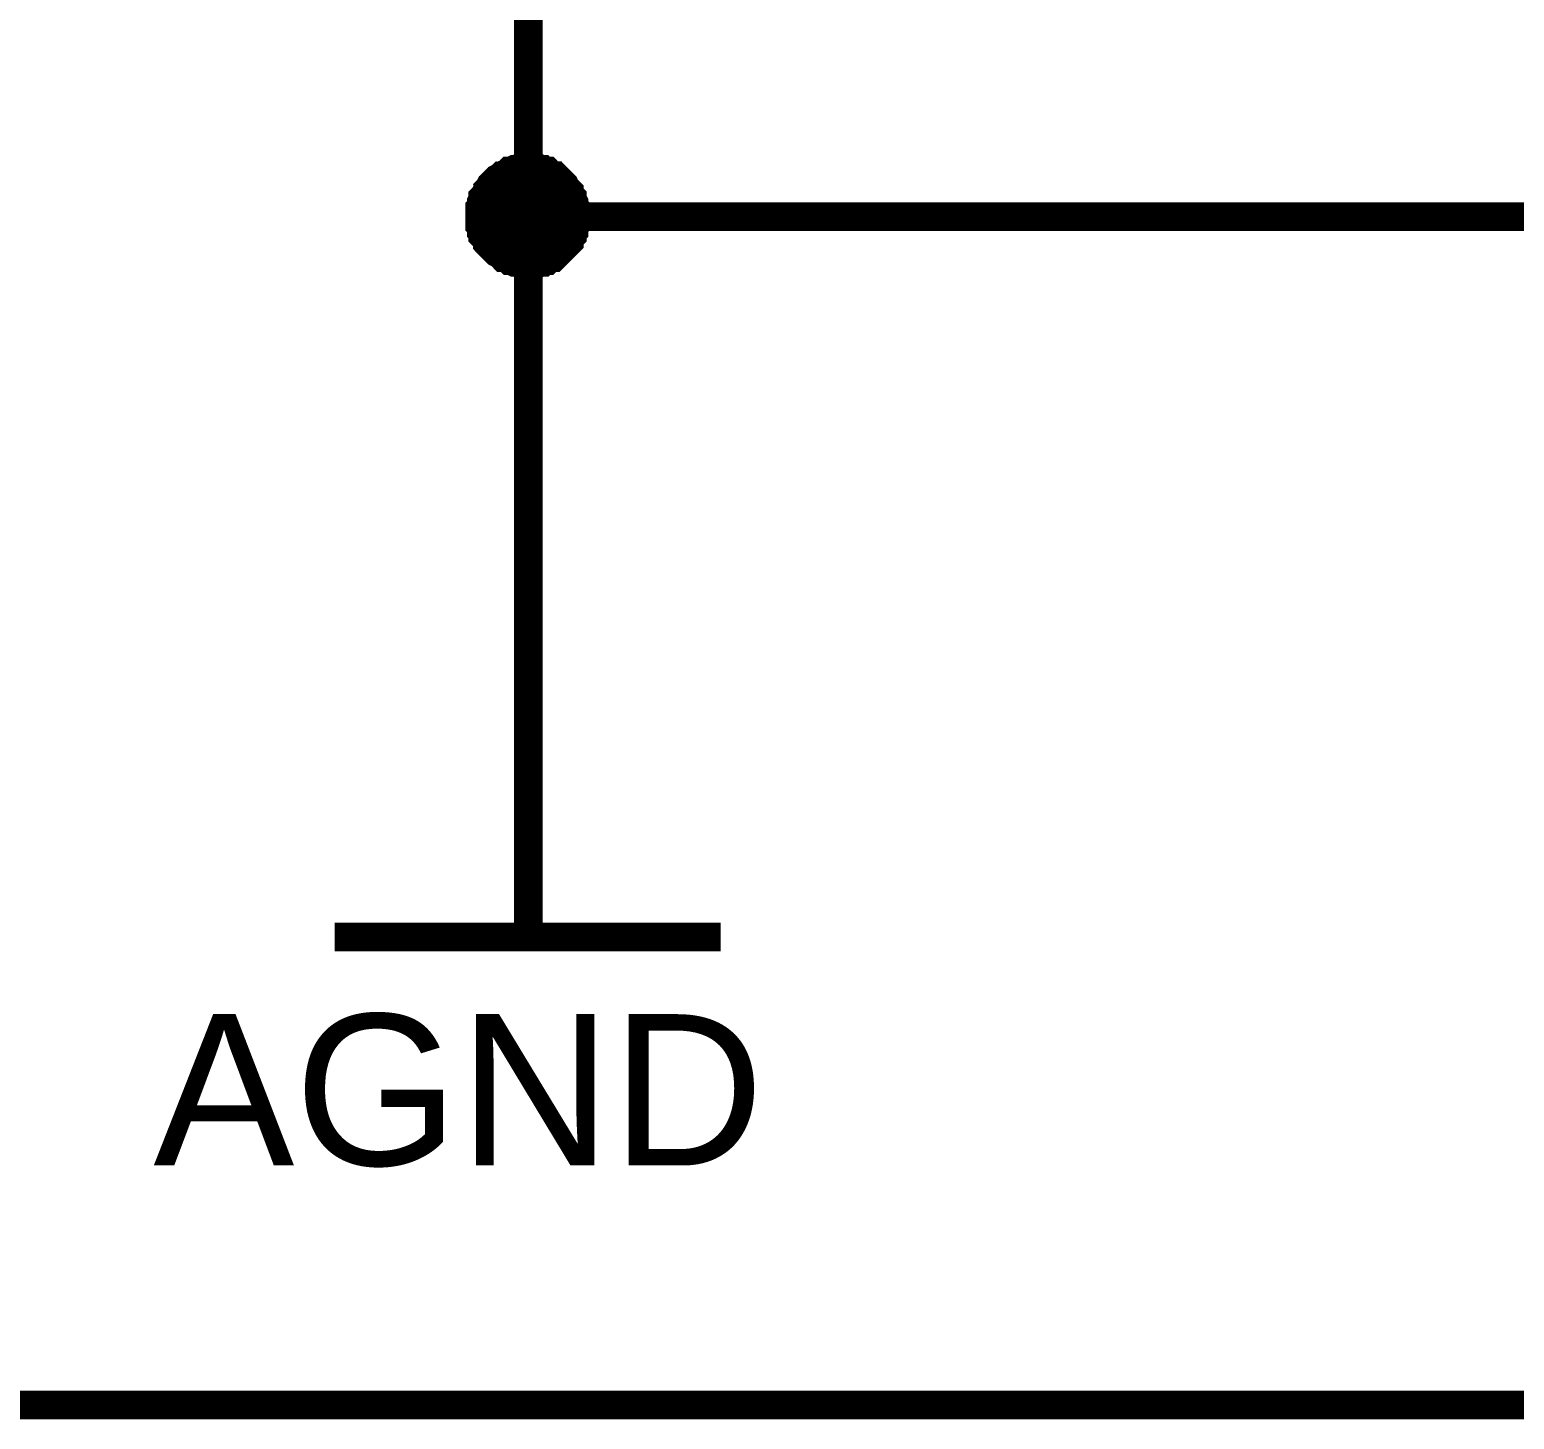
# Model space of a CAD drawing. Header units: millimetres. Extents: x -2024 to 917, y -725 to 13.
# Drawn here: x -1774.22 to -1758.62, y -186.81 to -172.21 of the extents above; entities that cross this region are included whole.
import ezdxf

# ---------------------------------------------------------------- set-up
doc = ezdxf.new("R2010")
doc.units = ezdxf.units.MM
doc.styles.get("Standard").update_dxf_attribs({"font": 'arial.ttf'})

msp = doc.modelspace()

# ---------------------------------------------------------------- linework, layer by layer
at = {"color": 7}
for points, const_width in [([(-1768.979, -171.672), (-1768.979, -174.173), (-1749.002, -174.173), (-1749.002, -170.414)], 0.3), ([(-1769.492, -174.173), (-1769.492, -174.139), (-1769.492, -174.123), (-1769.492, -174.09), (-1769.475, -174.073), (-1769.475, -174.04), (-1769.475, -174.023), (-1769.459, -173.99), (-1769.459, -173.974), (-1769.442, -173.957), (-1769.426, -173.924), (-1769.409, -173.908), (-1769.409, -173.891), (-1769.393, -173.874), (-1769.376, -173.841), (-1769.359, -173.825), (-1769.343, -173.808), (-1769.326, -173.792), (-1769.31, -173.775), (-1769.277, -173.759), (-1769.26, -173.742), (-1769.244, -173.742), (-1769.227, -173.725), (-1769.194, -173.709), (-1769.177, -173.692), (-1769.161, -173.692), (-1769.128, -173.676), (-1769.111, -173.676), (-1769.078, -173.676), (-1769.061, -173.659), (-1769.028, -173.659), (-1769.012, -173.659), (-1768.979, -173.659)], 0.3), ([(-1769.492, -174.173), (-1769.492, -174.139), (-1769.492, -174.123), (-1769.492, -174.09), (-1769.475, -174.073), (-1769.475, -174.04), (-1769.475, -174.023), (-1769.459, -173.99), (-1769.459, -173.974), (-1769.442, -173.957), (-1769.426, -173.924), (-1769.409, -173.908), (-1769.409, -173.891), (-1769.393, -173.874), (-1769.376, -173.841), (-1769.359, -173.825), (-1769.343, -173.808), (-1769.326, -173.792), (-1769.31, -173.775), (-1769.277, -173.759), (-1769.26, -173.742), (-1769.244, -173.742), (-1769.227, -173.725), (-1769.194, -173.709), (-1769.177, -173.692), (-1769.161, -173.692), (-1769.128, -173.676), (-1769.111, -173.676), (-1769.078, -173.676), (-1769.061, -173.659), (-1769.028, -173.659), (-1769.012, -173.659), (-1768.979, -173.659)], 0.3), ([(-1769.492, -174.173), (-1769.492, -174.139), (-1769.492, -174.123), (-1769.492, -174.09), (-1769.475, -174.073), (-1769.475, -174.04), (-1769.475, -174.023), (-1769.459, -173.99), (-1769.459, -173.974), (-1769.442, -173.957), (-1769.426, -173.924), (-1769.409, -173.908), (-1769.409, -173.891), (-1769.393, -173.874), (-1769.376, -173.841), (-1769.359, -173.825), (-1769.343, -173.808), (-1769.326, -173.792), (-1769.31, -173.775), (-1769.277, -173.759), (-1769.26, -173.742), (-1769.244, -173.742), (-1769.227, -173.725), (-1769.194, -173.709), (-1769.177, -173.692), (-1769.161, -173.692), (-1769.128, -173.676), (-1769.111, -173.676), (-1769.078, -173.676), (-1769.061, -173.659), (-1769.028, -173.659), (-1769.012, -173.659), (-1768.979, -173.659)], 0.3), ([(-1769.492, -174.173), (-1769.492, -174.139), (-1769.492, -174.123), (-1769.492, -174.09), (-1769.475, -174.073), (-1769.475, -174.04), (-1769.475, -174.023), (-1769.459, -173.99), (-1769.459, -173.974), (-1769.442, -173.957), (-1769.426, -173.924), (-1769.409, -173.908), (-1769.409, -173.891), (-1769.393, -173.874), (-1769.376, -173.841), (-1769.359, -173.825), (-1769.343, -173.808), (-1769.326, -173.792), (-1769.31, -173.775), (-1769.277, -173.759), (-1769.26, -173.742), (-1769.244, -173.742), (-1769.227, -173.725), (-1769.194, -173.709), (-1769.177, -173.692), (-1769.161, -173.692), (-1769.128, -173.676), (-1769.111, -173.676), (-1769.078, -173.676), (-1769.061, -173.659), (-1769.028, -173.659), (-1769.012, -173.659), (-1768.979, -173.659)], 0.3), ([(-1768.979, -173.659), (-1768.979, -173.659)], 0.3), ([(-1768.979, -173.659), (-1768.946, -173.659), (-1768.929, -173.659), (-1768.896, -173.659), (-1768.879, -173.676), (-1768.846, -173.676), (-1768.83, -173.676), (-1768.813, -173.692), (-1768.78, -173.692), (-1768.764, -173.709), (-1768.747, -173.725), (-1768.714, -173.742), (-1768.697, -173.742), (-1768.681, -173.759), (-1768.664, -173.775), (-1768.648, -173.792), (-1768.631, -173.808), (-1768.615, -173.825), (-1768.598, -173.841), (-1768.582, -173.874), (-1768.565, -173.891), (-1768.548, -173.908), (-1768.548, -173.924), (-1768.532, -173.957), (-1768.515, -173.974), (-1768.515, -173.99), (-1768.499, -174.023), (-1768.499, -174.04), (-1768.499, -174.073), (-1768.482, -174.09), (-1768.482, -174.123), (-1768.482, -174.139), (-1768.482, -174.173)], 0.3), ([(-1768.979, -173.659), (-1768.979, -173.659)], 0.3), ([(-1768.979, -173.659), (-1768.946, -173.659), (-1768.929, -173.659), (-1768.896, -173.659), (-1768.879, -173.676), (-1768.846, -173.676), (-1768.83, -173.676), (-1768.813, -173.692), (-1768.78, -173.692), (-1768.764, -173.709), (-1768.747, -173.725), (-1768.714, -173.742), (-1768.697, -173.742), (-1768.681, -173.759), (-1768.664, -173.775), (-1768.648, -173.792), (-1768.631, -173.808), (-1768.615, -173.825), (-1768.598, -173.841), (-1768.582, -173.874), (-1768.565, -173.891), (-1768.548, -173.908), (-1768.548, -173.924), (-1768.532, -173.957), (-1768.515, -173.974), (-1768.515, -173.99), (-1768.499, -174.023), (-1768.499, -174.04), (-1768.499, -174.073), (-1768.482, -174.09), (-1768.482, -174.123), (-1768.482, -174.139), (-1768.482, -174.173)], 0.3), ([(-1768.979, -173.659), (-1768.979, -173.659)], 0.3), ([(-1768.979, -173.659), (-1768.946, -173.659), (-1768.929, -173.659), (-1768.896, -173.659), (-1768.879, -173.676), (-1768.846, -173.676), (-1768.83, -173.676), (-1768.813, -173.692), (-1768.78, -173.692), (-1768.764, -173.709), (-1768.747, -173.725), (-1768.714, -173.742), (-1768.697, -173.742), (-1768.681, -173.759), (-1768.664, -173.775), (-1768.648, -173.792), (-1768.631, -173.808), (-1768.615, -173.825), (-1768.598, -173.841), (-1768.582, -173.874), (-1768.565, -173.891), (-1768.548, -173.908), (-1768.548, -173.924), (-1768.532, -173.957), (-1768.515, -173.974), (-1768.515, -173.99), (-1768.499, -174.023), (-1768.499, -174.04), (-1768.499, -174.073), (-1768.482, -174.09), (-1768.482, -174.123), (-1768.482, -174.139), (-1768.482, -174.173)], 0.3), ([(-1768.979, -173.659), (-1768.979, -173.659)], 0.3), ([(-1768.979, -173.659), (-1768.946, -173.659), (-1768.929, -173.659), (-1768.896, -173.659), (-1768.879, -173.676), (-1768.846, -173.676), (-1768.83, -173.676), (-1768.813, -173.692), (-1768.78, -173.692), (-1768.764, -173.709), (-1768.747, -173.725), (-1768.714, -173.742), (-1768.697, -173.742), (-1768.681, -173.759), (-1768.664, -173.775), (-1768.648, -173.792), (-1768.631, -173.808), (-1768.615, -173.825), (-1768.598, -173.841), (-1768.582, -173.874), (-1768.565, -173.891), (-1768.548, -173.908), (-1768.548, -173.924), (-1768.532, -173.957), (-1768.515, -173.974), (-1768.515, -173.99), (-1768.499, -174.023), (-1768.499, -174.04), (-1768.499, -174.073), (-1768.482, -174.09), (-1768.482, -174.123), (-1768.482, -174.139), (-1768.482, -174.173)], 0.3), ([(-1769.492, -174.173), (-1769.492, -174.139), (-1769.492, -174.123), (-1769.492, -174.09), (-1769.475, -174.073), (-1769.475, -174.04), (-1769.475, -174.023), (-1769.459, -173.99), (-1769.459, -173.974), (-1769.442, -173.957), (-1769.426, -173.924), (-1769.409, -173.908), (-1769.409, -173.891), (-1769.393, -173.874), (-1769.376, -173.841), (-1769.359, -173.825), (-1769.343, -173.808), (-1769.326, -173.792), (-1769.31, -173.775), (-1769.277, -173.759), (-1769.26, -173.742), (-1769.244, -173.742), (-1769.227, -173.725), (-1769.194, -173.709), (-1769.177, -173.692), (-1769.161, -173.692), (-1769.128, -173.676), (-1769.111, -173.676), (-1769.078, -173.676), (-1769.061, -173.659), (-1769.028, -173.659), (-1769.012, -173.659), (-1768.979, -173.659)], 0.0991), ([(-1769.492, -174.173), (-1769.492, -174.139), (-1769.492, -174.123), (-1769.492, -174.09), (-1769.475, -174.073), (-1769.475, -174.04), (-1769.475, -174.023), (-1769.459, -173.99), (-1769.459, -173.974), (-1769.442, -173.957), (-1769.426, -173.924), (-1769.409, -173.908), (-1769.409, -173.891), (-1769.393, -173.874), (-1769.376, -173.841), (-1769.359, -173.825), (-1769.343, -173.808), (-1769.326, -173.792), (-1769.31, -173.775), (-1769.277, -173.759), (-1769.26, -173.742), (-1769.244, -173.742), (-1769.227, -173.725), (-1769.194, -173.709), (-1769.177, -173.692), (-1769.161, -173.692), (-1769.128, -173.676), (-1769.111, -173.676), (-1769.078, -173.676), (-1769.061, -173.659), (-1769.028, -173.659), (-1769.012, -173.659), (-1768.979, -173.659)], 0.0991), ([(-1769.492, -174.173), (-1769.492, -174.139), (-1769.492, -174.123), (-1769.492, -174.09), (-1769.475, -174.073), (-1769.475, -174.04), (-1769.475, -174.023), (-1769.459, -173.99), (-1769.459, -173.974), (-1769.442, -173.957), (-1769.426, -173.924), (-1769.409, -173.908), (-1769.409, -173.891), (-1769.393, -173.874), (-1769.376, -173.841), (-1769.359, -173.825), (-1769.343, -173.808), (-1769.326, -173.792), (-1769.31, -173.775), (-1769.277, -173.759), (-1769.26, -173.742), (-1769.244, -173.742), (-1769.227, -173.725), (-1769.194, -173.709), (-1769.177, -173.692), (-1769.161, -173.692), (-1769.128, -173.676), (-1769.111, -173.676), (-1769.078, -173.676), (-1769.061, -173.659), (-1769.028, -173.659), (-1769.012, -173.659), (-1768.979, -173.659)], 0.0991), ([(-1769.492, -174.173), (-1769.492, -174.139), (-1769.492, -174.123), (-1769.492, -174.09), (-1769.475, -174.073), (-1769.475, -174.04), (-1769.475, -174.023), (-1769.459, -173.99), (-1769.459, -173.974), (-1769.442, -173.957), (-1769.426, -173.924), (-1769.409, -173.908), (-1769.409, -173.891), (-1769.393, -173.874), (-1769.376, -173.841), (-1769.359, -173.825), (-1769.343, -173.808), (-1769.326, -173.792), (-1769.31, -173.775), (-1769.277, -173.759), (-1769.26, -173.742), (-1769.244, -173.742), (-1769.227, -173.725), (-1769.194, -173.709), (-1769.177, -173.692), (-1769.161, -173.692), (-1769.128, -173.676), (-1769.111, -173.676), (-1769.078, -173.676), (-1769.061, -173.659), (-1769.028, -173.659), (-1769.012, -173.659), (-1768.979, -173.659)], 0.0991), ([(-1768.979, -173.659), (-1768.979, -173.659)], 0.0991), ([(-1768.979, -173.659), (-1768.946, -173.659), (-1768.929, -173.659), (-1768.896, -173.659), (-1768.879, -173.676), (-1768.846, -173.676), (-1768.83, -173.676), (-1768.813, -173.692), (-1768.78, -173.692), (-1768.764, -173.709), (-1768.747, -173.725), (-1768.714, -173.742), (-1768.697, -173.742), (-1768.681, -173.759), (-1768.664, -173.775), (-1768.648, -173.792), (-1768.631, -173.808), (-1768.615, -173.825), (-1768.598, -173.841), (-1768.582, -173.874), (-1768.565, -173.891), (-1768.548, -173.908), (-1768.548, -173.924), (-1768.532, -173.957), (-1768.515, -173.974), (-1768.515, -173.99), (-1768.499, -174.023), (-1768.499, -174.04), (-1768.499, -174.073), (-1768.482, -174.09), (-1768.482, -174.123), (-1768.482, -174.139), (-1768.482, -174.173)], 0.0991), ([(-1768.979, -173.659), (-1768.979, -173.659)], 0.0991), ([(-1768.979, -173.659), (-1768.946, -173.659), (-1768.929, -173.659), (-1768.896, -173.659), (-1768.879, -173.676), (-1768.846, -173.676), (-1768.83, -173.676), (-1768.813, -173.692), (-1768.78, -173.692), (-1768.764, -173.709), (-1768.747, -173.725), (-1768.714, -173.742), (-1768.697, -173.742), (-1768.681, -173.759), (-1768.664, -173.775), (-1768.648, -173.792), (-1768.631, -173.808), (-1768.615, -173.825), (-1768.598, -173.841), (-1768.582, -173.874), (-1768.565, -173.891), (-1768.548, -173.908), (-1768.548, -173.924), (-1768.532, -173.957), (-1768.515, -173.974), (-1768.515, -173.99), (-1768.499, -174.023), (-1768.499, -174.04), (-1768.499, -174.073), (-1768.482, -174.09), (-1768.482, -174.123), (-1768.482, -174.139), (-1768.482, -174.173)], 0.0991), ([(-1768.979, -173.659), (-1768.979, -173.659)], 0.0991), ([(-1768.979, -173.659), (-1768.946, -173.659), (-1768.929, -173.659), (-1768.896, -173.659), (-1768.879, -173.676), (-1768.846, -173.676), (-1768.83, -173.676), (-1768.813, -173.692), (-1768.78, -173.692), (-1768.764, -173.709), (-1768.747, -173.725), (-1768.714, -173.742), (-1768.697, -173.742), (-1768.681, -173.759), (-1768.664, -173.775), (-1768.648, -173.792), (-1768.631, -173.808), (-1768.615, -173.825), (-1768.598, -173.841), (-1768.582, -173.874), (-1768.565, -173.891), (-1768.548, -173.908), (-1768.548, -173.924), (-1768.532, -173.957), (-1768.515, -173.974), (-1768.515, -173.99), (-1768.499, -174.023), (-1768.499, -174.04), (-1768.499, -174.073), (-1768.482, -174.09), (-1768.482, -174.123), (-1768.482, -174.139), (-1768.482, -174.173)], 0.0991), ([(-1768.979, -173.659), (-1768.979, -173.659)], 0.0991), ([(-1768.979, -173.659), (-1768.946, -173.659), (-1768.929, -173.659), (-1768.896, -173.659), (-1768.879, -173.676), (-1768.846, -173.676), (-1768.83, -173.676), (-1768.813, -173.692), (-1768.78, -173.692), (-1768.764, -173.709), (-1768.747, -173.725), (-1768.714, -173.742), (-1768.697, -173.742), (-1768.681, -173.759), (-1768.664, -173.775), (-1768.648, -173.792), (-1768.631, -173.808), (-1768.615, -173.825), (-1768.598, -173.841), (-1768.582, -173.874), (-1768.565, -173.891), (-1768.548, -173.908), (-1768.548, -173.924), (-1768.532, -173.957), (-1768.515, -173.974), (-1768.515, -173.99), (-1768.499, -174.023), (-1768.499, -174.04), (-1768.499, -174.073), (-1768.482, -174.09), (-1768.482, -174.123), (-1768.482, -174.139), (-1768.482, -174.173)], 0.0991), ([(-1768.979, -174.669), (-1769.012, -174.669), (-1769.028, -174.669), (-1769.061, -174.669), (-1769.078, -174.653), (-1769.111, -174.653), (-1769.128, -174.653), (-1769.161, -174.636), (-1769.177, -174.636), (-1769.194, -174.62), (-1769.227, -174.603), (-1769.244, -174.603), (-1769.26, -174.586), (-1769.277, -174.57), (-1769.31, -174.553), (-1769.326, -174.537), (-1769.343, -174.52), (-1769.359, -174.504), (-1769.376, -174.487), (-1769.393, -174.471), (-1769.409, -174.454), (-1769.409, -174.437), (-1769.426, -174.404), (-1769.442, -174.388), (-1769.459, -174.371), (-1769.459, -174.338), (-1769.475, -174.322), (-1769.475, -174.305), (-1769.475, -174.272), (-1769.492, -174.255), (-1769.492, -174.222), (-1769.492, -174.206), (-1769.492, -174.173)], 0.3), ([(-1769.492, -174.173), (-1769.492, -174.173)], 0.3), ([(-1768.979, -174.669), (-1769.012, -174.669), (-1769.028, -174.669), (-1769.061, -174.669), (-1769.078, -174.653), (-1769.111, -174.653), (-1769.128, -174.653), (-1769.161, -174.636), (-1769.177, -174.636), (-1769.194, -174.62), (-1769.227, -174.603), (-1769.244, -174.603), (-1769.26, -174.586), (-1769.277, -174.57), (-1769.31, -174.553), (-1769.326, -174.537), (-1769.343, -174.52), (-1769.359, -174.504), (-1769.376, -174.487), (-1769.393, -174.471), (-1769.409, -174.454), (-1769.409, -174.437), (-1769.426, -174.404), (-1769.442, -174.388), (-1769.459, -174.371), (-1769.459, -174.338), (-1769.475, -174.322), (-1769.475, -174.305), (-1769.475, -174.272), (-1769.492, -174.255), (-1769.492, -174.222), (-1769.492, -174.206), (-1769.492, -174.173)], 0.3), ([(-1769.492, -174.173), (-1769.492, -174.173)], 0.3), ([(-1768.979, -174.669), (-1769.012, -174.669), (-1769.028, -174.669), (-1769.061, -174.669), (-1769.078, -174.653), (-1769.111, -174.653), (-1769.128, -174.653), (-1769.161, -174.636), (-1769.177, -174.636), (-1769.194, -174.62), (-1769.227, -174.603), (-1769.244, -174.603), (-1769.26, -174.586), (-1769.277, -174.57), (-1769.31, -174.553), (-1769.326, -174.537), (-1769.343, -174.52), (-1769.359, -174.504), (-1769.376, -174.487), (-1769.393, -174.471), (-1769.409, -174.454), (-1769.409, -174.437), (-1769.426, -174.404), (-1769.442, -174.388), (-1769.459, -174.371), (-1769.459, -174.338), (-1769.475, -174.322), (-1769.475, -174.305), (-1769.475, -174.272), (-1769.492, -174.255), (-1769.492, -174.222), (-1769.492, -174.206), (-1769.492, -174.173)], 0.3), ([(-1769.492, -174.173), (-1769.492, -174.173)], 0.3), ([(-1768.979, -174.669), (-1769.012, -174.669), (-1769.028, -174.669), (-1769.061, -174.669), (-1769.078, -174.653), (-1769.111, -174.653), (-1769.128, -174.653), (-1769.161, -174.636), (-1769.177, -174.636), (-1769.194, -174.62), (-1769.227, -174.603), (-1769.244, -174.603), (-1769.26, -174.586), (-1769.277, -174.57), (-1769.31, -174.553), (-1769.326, -174.537), (-1769.343, -174.52), (-1769.359, -174.504), (-1769.376, -174.487), (-1769.393, -174.471), (-1769.409, -174.454), (-1769.409, -174.437), (-1769.426, -174.404), (-1769.442, -174.388), (-1769.459, -174.371), (-1769.459, -174.338), (-1769.475, -174.322), (-1769.475, -174.305), (-1769.475, -174.272), (-1769.492, -174.255), (-1769.492, -174.222), (-1769.492, -174.206), (-1769.492, -174.173)], 0.3), ([(-1769.492, -174.173), (-1769.492, -174.173)], 0.3), ([(-1768.482, -174.173), (-1768.482, -174.206), (-1768.482, -174.222), (-1768.482, -174.255), (-1768.499, -174.272), (-1768.499, -174.305), (-1768.499, -174.322), (-1768.515, -174.338), (-1768.515, -174.371), (-1768.532, -174.388), (-1768.548, -174.404), (-1768.548, -174.437), (-1768.565, -174.454), (-1768.582, -174.471), (-1768.598, -174.487), (-1768.615, -174.504), (-1768.631, -174.52), (-1768.648, -174.537), (-1768.664, -174.553), (-1768.681, -174.57), (-1768.697, -174.586), (-1768.714, -174.603), (-1768.747, -174.603), (-1768.764, -174.62), (-1768.78, -174.636), (-1768.813, -174.636), (-1768.83, -174.653), (-1768.846, -174.653), (-1768.879, -174.653), (-1768.896, -174.669), (-1768.929, -174.669), (-1768.946, -174.669), (-1768.979, -174.669)], 0.3), ([(-1768.979, -174.173), (-1768.979, -176.673)], 0.3), ([(-1768.482, -174.173), (-1768.482, -174.206), (-1768.482, -174.222), (-1768.482, -174.255), (-1768.499, -174.272), (-1768.499, -174.305), (-1768.499, -174.322), (-1768.515, -174.338), (-1768.515, -174.371), (-1768.532, -174.388), (-1768.548, -174.404), (-1768.548, -174.437), (-1768.565, -174.454), (-1768.582, -174.471), (-1768.598, -174.487), (-1768.615, -174.504), (-1768.631, -174.52), (-1768.648, -174.537), (-1768.664, -174.553), (-1768.681, -174.57), (-1768.697, -174.586), (-1768.714, -174.603), (-1768.747, -174.603), (-1768.764, -174.62), (-1768.78, -174.636), (-1768.813, -174.636), (-1768.83, -174.653), (-1768.846, -174.653), (-1768.879, -174.653), (-1768.896, -174.669), (-1768.929, -174.669), (-1768.946, -174.669), (-1768.979, -174.669)], 0.3), ([(-1768.482, -174.173), (-1768.482, -174.206), (-1768.482, -174.222), (-1768.482, -174.255), (-1768.499, -174.272), (-1768.499, -174.305), (-1768.499, -174.322), (-1768.515, -174.338), (-1768.515, -174.371), (-1768.532, -174.388), (-1768.548, -174.404), (-1768.548, -174.437), (-1768.565, -174.454), (-1768.582, -174.471), (-1768.598, -174.487), (-1768.615, -174.504), (-1768.631, -174.52), (-1768.648, -174.537), (-1768.664, -174.553), (-1768.681, -174.57), (-1768.697, -174.586), (-1768.714, -174.603), (-1768.747, -174.603), (-1768.764, -174.62), (-1768.78, -174.636), (-1768.813, -174.636), (-1768.83, -174.653), (-1768.846, -174.653), (-1768.879, -174.653), (-1768.896, -174.669), (-1768.929, -174.669), (-1768.946, -174.669), (-1768.979, -174.669)], 0.3), ([(-1768.482, -174.173), (-1768.482, -174.206), (-1768.482, -174.222), (-1768.482, -174.255), (-1768.499, -174.272), (-1768.499, -174.305), (-1768.499, -174.322), (-1768.515, -174.338), (-1768.515, -174.371), (-1768.532, -174.388), (-1768.548, -174.404), (-1768.548, -174.437), (-1768.565, -174.454), (-1768.582, -174.471), (-1768.598, -174.487), (-1768.615, -174.504), (-1768.631, -174.52), (-1768.648, -174.537), (-1768.664, -174.553), (-1768.681, -174.57), (-1768.697, -174.586), (-1768.714, -174.603), (-1768.747, -174.603), (-1768.764, -174.62), (-1768.78, -174.636), (-1768.813, -174.636), (-1768.83, -174.653), (-1768.846, -174.653), (-1768.879, -174.653), (-1768.896, -174.669), (-1768.929, -174.669), (-1768.946, -174.669), (-1768.979, -174.669)], 0.3), ([(-1768.482, -174.173), (-1768.482, -174.173), (-1768.482, -174.173), (-1768.482, -174.173), (-1768.482, -174.173), (-1768.482, -174.173), (-1768.482, -174.173), (-1768.482, -174.173), (-1768.482, -174.173), (-1768.482, -174.173), (-1768.482, -174.173), (-1768.482, -174.173), (-1768.482, -174.173), (-1768.482, -174.173), (-1768.482, -174.173), (-1768.482, -174.173), (-1768.482, -174.173), (-1768.482, -174.173), (-1768.482, -174.173), (-1768.482, -174.173), (-1768.482, -174.173), (-1768.482, -174.173), (-1768.482, -174.173), (-1768.482, -174.173), (-1768.482, -174.173), (-1768.482, -174.173), (-1768.482, -174.173), (-1768.482, -174.173), (-1768.482, -174.173), (-1768.482, -174.173), (-1768.482, -174.173), (-1768.482, -174.173), (-1768.482, -174.173)], 0.3), ([(-1768.482, -174.173), (-1768.482, -174.173)], 0.3), ([(-1768.482, -174.173), (-1768.482, -174.173), (-1768.482, -174.173), (-1768.482, -174.173), (-1768.482, -174.173), (-1768.482, -174.173), (-1768.482, -174.173), (-1768.482, -174.173), (-1768.482, -174.173), (-1768.482, -174.173), (-1768.482, -174.173), (-1768.482, -174.173), (-1768.482, -174.173), (-1768.482, -174.173), (-1768.482, -174.173), (-1768.482, -174.173), (-1768.482, -174.173), (-1768.482, -174.173), (-1768.482, -174.173), (-1768.482, -174.173), (-1768.482, -174.173), (-1768.482, -174.173), (-1768.482, -174.173), (-1768.482, -174.173), (-1768.482, -174.173), (-1768.482, -174.173), (-1768.482, -174.173), (-1768.482, -174.173), (-1768.482, -174.173), (-1768.482, -174.173), (-1768.482, -174.173), (-1768.482, -174.173), (-1768.482, -174.173)], 0.3), ([(-1768.482, -174.173), (-1768.482, -174.173)], 0.3), ([(-1768.482, -174.173), (-1768.482, -174.173), (-1768.482, -174.173), (-1768.482, -174.173), (-1768.482, -174.173), (-1768.482, -174.173), (-1768.482, -174.173), (-1768.482, -174.173), (-1768.482, -174.173), (-1768.482, -174.173), (-1768.482, -174.173), (-1768.482, -174.173), (-1768.482, -174.173), (-1768.482, -174.173), (-1768.482, -174.173), (-1768.482, -174.173), (-1768.482, -174.173), (-1768.482, -174.173), (-1768.482, -174.173), (-1768.482, -174.173), (-1768.482, -174.173), (-1768.482, -174.173), (-1768.482, -174.173), (-1768.482, -174.173), (-1768.482, -174.173), (-1768.482, -174.173), (-1768.482, -174.173), (-1768.482, -174.173), (-1768.482, -174.173), (-1768.482, -174.173), (-1768.482, -174.173), (-1768.482, -174.173), (-1768.482, -174.173)], 0.3), ([(-1768.482, -174.173), (-1768.482, -174.173)], 0.3), ([(-1768.482, -174.173), (-1768.482, -174.173), (-1768.482, -174.173), (-1768.482, -174.173), (-1768.482, -174.173), (-1768.482, -174.173), (-1768.482, -174.173), (-1768.482, -174.173), (-1768.482, -174.173), (-1768.482, -174.173), (-1768.482, -174.173), (-1768.482, -174.173), (-1768.482, -174.173), (-1768.482, -174.173), (-1768.482, -174.173), (-1768.482, -174.173), (-1768.482, -174.173), (-1768.482, -174.173), (-1768.482, -174.173), (-1768.482, -174.173), (-1768.482, -174.173), (-1768.482, -174.173), (-1768.482, -174.173), (-1768.482, -174.173), (-1768.482, -174.173), (-1768.482, -174.173), (-1768.482, -174.173), (-1768.482, -174.173), (-1768.482, -174.173), (-1768.482, -174.173), (-1768.482, -174.173), (-1768.482, -174.173), (-1768.482, -174.173)], 0.3), ([(-1768.482, -174.173), (-1768.482, -174.173)], 0.3), ([(-1768.979, -174.669), (-1769.012, -174.669), (-1769.028, -174.669), (-1769.061, -174.669), (-1769.078, -174.653), (-1769.111, -174.653), (-1769.128, -174.653), (-1769.161, -174.636), (-1769.177, -174.636), (-1769.194, -174.62), (-1769.227, -174.603), (-1769.244, -174.603), (-1769.26, -174.586), (-1769.277, -174.57), (-1769.31, -174.553), (-1769.326, -174.537), (-1769.343, -174.52), (-1769.359, -174.504), (-1769.376, -174.487), (-1769.393, -174.471), (-1769.409, -174.454), (-1769.409, -174.437), (-1769.426, -174.404), (-1769.442, -174.388), (-1769.459, -174.371), (-1769.459, -174.338), (-1769.475, -174.322), (-1769.475, -174.305), (-1769.475, -174.272), (-1769.492, -174.255), (-1769.492, -174.222), (-1769.492, -174.206), (-1769.492, -174.173)], 0.0991), ([(-1769.492, -174.173), (-1769.492, -174.173)], 0.0991), ([(-1768.979, -174.669), (-1769.012, -174.669), (-1769.028, -174.669), (-1769.061, -174.669), (-1769.078, -174.653), (-1769.111, -174.653), (-1769.128, -174.653), (-1769.161, -174.636), (-1769.177, -174.636), (-1769.194, -174.62), (-1769.227, -174.603), (-1769.244, -174.603), (-1769.26, -174.586), (-1769.277, -174.57), (-1769.31, -174.553), (-1769.326, -174.537), (-1769.343, -174.52), (-1769.359, -174.504), (-1769.376, -174.487), (-1769.393, -174.471), (-1769.409, -174.454), (-1769.409, -174.437), (-1769.426, -174.404), (-1769.442, -174.388), (-1769.459, -174.371), (-1769.459, -174.338), (-1769.475, -174.322), (-1769.475, -174.305), (-1769.475, -174.272), (-1769.492, -174.255), (-1769.492, -174.222), (-1769.492, -174.206), (-1769.492, -174.173)], 0.0991), ([(-1769.492, -174.173), (-1769.492, -174.173)], 0.0991), ([(-1768.979, -174.669), (-1769.012, -174.669), (-1769.028, -174.669), (-1769.061, -174.669), (-1769.078, -174.653), (-1769.111, -174.653), (-1769.128, -174.653), (-1769.161, -174.636), (-1769.177, -174.636), (-1769.194, -174.62), (-1769.227, -174.603), (-1769.244, -174.603), (-1769.26, -174.586), (-1769.277, -174.57), (-1769.31, -174.553), (-1769.326, -174.537), (-1769.343, -174.52), (-1769.359, -174.504), (-1769.376, -174.487), (-1769.393, -174.471), (-1769.409, -174.454), (-1769.409, -174.437), (-1769.426, -174.404), (-1769.442, -174.388), (-1769.459, -174.371), (-1769.459, -174.338), (-1769.475, -174.322), (-1769.475, -174.305), (-1769.475, -174.272), (-1769.492, -174.255), (-1769.492, -174.222), (-1769.492, -174.206), (-1769.492, -174.173)], 0.0991), ([(-1769.492, -174.173), (-1769.492, -174.173)], 0.0991), ([(-1768.979, -174.669), (-1769.012, -174.669), (-1769.028, -174.669), (-1769.061, -174.669), (-1769.078, -174.653), (-1769.111, -174.653), (-1769.128, -174.653), (-1769.161, -174.636), (-1769.177, -174.636), (-1769.194, -174.62), (-1769.227, -174.603), (-1769.244, -174.603), (-1769.26, -174.586), (-1769.277, -174.57), (-1769.31, -174.553), (-1769.326, -174.537), (-1769.343, -174.52), (-1769.359, -174.504), (-1769.376, -174.487), (-1769.393, -174.471), (-1769.409, -174.454), (-1769.409, -174.437), (-1769.426, -174.404), (-1769.442, -174.388), (-1769.459, -174.371), (-1769.459, -174.338), (-1769.475, -174.322), (-1769.475, -174.305), (-1769.475, -174.272), (-1769.492, -174.255), (-1769.492, -174.222), (-1769.492, -174.206), (-1769.492, -174.173)], 0.0991), ([(-1769.492, -174.173), (-1769.492, -174.173)], 0.0991), ([(-1768.482, -174.173), (-1768.482, -174.206), (-1768.482, -174.222), (-1768.482, -174.255), (-1768.499, -174.272), (-1768.499, -174.305), (-1768.499, -174.322), (-1768.515, -174.338), (-1768.515, -174.371), (-1768.532, -174.388), (-1768.548, -174.404), (-1768.548, -174.437), (-1768.565, -174.454), (-1768.582, -174.471), (-1768.598, -174.487), (-1768.615, -174.504), (-1768.631, -174.52), (-1768.648, -174.537), (-1768.664, -174.553), (-1768.681, -174.57), (-1768.697, -174.586), (-1768.714, -174.603), (-1768.747, -174.603), (-1768.764, -174.62), (-1768.78, -174.636), (-1768.813, -174.636), (-1768.83, -174.653), (-1768.846, -174.653), (-1768.879, -174.653), (-1768.896, -174.669), (-1768.929, -174.669), (-1768.946, -174.669), (-1768.979, -174.669)], 0.0991), ([(-1768.482, -174.173), (-1768.482, -174.206), (-1768.482, -174.222), (-1768.482, -174.255), (-1768.499, -174.272), (-1768.499, -174.305), (-1768.499, -174.322), (-1768.515, -174.338), (-1768.515, -174.371), (-1768.532, -174.388), (-1768.548, -174.404), (-1768.548, -174.437), (-1768.565, -174.454), (-1768.582, -174.471), (-1768.598, -174.487), (-1768.615, -174.504), (-1768.631, -174.52), (-1768.648, -174.537), (-1768.664, -174.553), (-1768.681, -174.57), (-1768.697, -174.586), (-1768.714, -174.603), (-1768.747, -174.603), (-1768.764, -174.62), (-1768.78, -174.636), (-1768.813, -174.636), (-1768.83, -174.653), (-1768.846, -174.653), (-1768.879, -174.653), (-1768.896, -174.669), (-1768.929, -174.669), (-1768.946, -174.669), (-1768.979, -174.669)], 0.0991), ([(-1768.482, -174.173), (-1768.482, -174.206), (-1768.482, -174.222), (-1768.482, -174.255), (-1768.499, -174.272), (-1768.499, -174.305), (-1768.499, -174.322), (-1768.515, -174.338), (-1768.515, -174.371), (-1768.532, -174.388), (-1768.548, -174.404), (-1768.548, -174.437), (-1768.565, -174.454), (-1768.582, -174.471), (-1768.598, -174.487), (-1768.615, -174.504), (-1768.631, -174.52), (-1768.648, -174.537), (-1768.664, -174.553), (-1768.681, -174.57), (-1768.697, -174.586), (-1768.714, -174.603), (-1768.747, -174.603), (-1768.764, -174.62), (-1768.78, -174.636), (-1768.813, -174.636), (-1768.83, -174.653), (-1768.846, -174.653), (-1768.879, -174.653), (-1768.896, -174.669), (-1768.929, -174.669), (-1768.946, -174.669), (-1768.979, -174.669)], 0.0991), ([(-1768.482, -174.173), (-1768.482, -174.206), (-1768.482, -174.222), (-1768.482, -174.255), (-1768.499, -174.272), (-1768.499, -174.305), (-1768.499, -174.322), (-1768.515, -174.338), (-1768.515, -174.371), (-1768.532, -174.388), (-1768.548, -174.404), (-1768.548, -174.437), (-1768.565, -174.454), (-1768.582, -174.471), (-1768.598, -174.487), (-1768.615, -174.504), (-1768.631, -174.52), (-1768.648, -174.537), (-1768.664, -174.553), (-1768.681, -174.57), (-1768.697, -174.586), (-1768.714, -174.603), (-1768.747, -174.603), (-1768.764, -174.62), (-1768.78, -174.636), (-1768.813, -174.636), (-1768.83, -174.653), (-1768.846, -174.653), (-1768.879, -174.653), (-1768.896, -174.669), (-1768.929, -174.669), (-1768.946, -174.669), (-1768.979, -174.669)], 0.0991), ([(-1768.482, -174.173), (-1768.482, -174.173), (-1768.482, -174.173), (-1768.482, -174.173), (-1768.482, -174.173), (-1768.482, -174.173), (-1768.482, -174.173), (-1768.482, -174.173), (-1768.482, -174.173), (-1768.482, -174.173), (-1768.482, -174.173), (-1768.482, -174.173), (-1768.482, -174.173), (-1768.482, -174.173), (-1768.482, -174.173), (-1768.482, -174.173), (-1768.482, -174.173), (-1768.482, -174.173), (-1768.482, -174.173), (-1768.482, -174.173), (-1768.482, -174.173), (-1768.482, -174.173), (-1768.482, -174.173), (-1768.482, -174.173), (-1768.482, -174.173), (-1768.482, -174.173), (-1768.482, -174.173), (-1768.482, -174.173), (-1768.482, -174.173), (-1768.482, -174.173), (-1768.482, -174.173), (-1768.482, -174.173), (-1768.482, -174.173)], 0.0991), ([(-1768.482, -174.173), (-1768.482, -174.173)], 0.0991), ([(-1768.482, -174.173), (-1768.482, -174.173), (-1768.482, -174.173), (-1768.482, -174.173), (-1768.482, -174.173), (-1768.482, -174.173), (-1768.482, -174.173), (-1768.482, -174.173), (-1768.482, -174.173), (-1768.482, -174.173), (-1768.482, -174.173), (-1768.482, -174.173), (-1768.482, -174.173), (-1768.482, -174.173), (-1768.482, -174.173), (-1768.482, -174.173), (-1768.482, -174.173), (-1768.482, -174.173), (-1768.482, -174.173), (-1768.482, -174.173), (-1768.482, -174.173), (-1768.482, -174.173), (-1768.482, -174.173), (-1768.482, -174.173), (-1768.482, -174.173), (-1768.482, -174.173), (-1768.482, -174.173), (-1768.482, -174.173), (-1768.482, -174.173), (-1768.482, -174.173), (-1768.482, -174.173), (-1768.482, -174.173), (-1768.482, -174.173)], 0.0991), ([(-1768.482, -174.173), (-1768.482, -174.173)], 0.0991), ([(-1768.482, -174.173), (-1768.482, -174.173), (-1768.482, -174.173), (-1768.482, -174.173), (-1768.482, -174.173), (-1768.482, -174.173), (-1768.482, -174.173), (-1768.482, -174.173), (-1768.482, -174.173), (-1768.482, -174.173), (-1768.482, -174.173), (-1768.482, -174.173), (-1768.482, -174.173), (-1768.482, -174.173), (-1768.482, -174.173), (-1768.482, -174.173), (-1768.482, -174.173), (-1768.482, -174.173), (-1768.482, -174.173), (-1768.482, -174.173), (-1768.482, -174.173), (-1768.482, -174.173), (-1768.482, -174.173), (-1768.482, -174.173), (-1768.482, -174.173), (-1768.482, -174.173), (-1768.482, -174.173), (-1768.482, -174.173), (-1768.482, -174.173), (-1768.482, -174.173), (-1768.482, -174.173), (-1768.482, -174.173), (-1768.482, -174.173)], 0.0991), ([(-1768.482, -174.173), (-1768.482, -174.173)], 0.0991), ([(-1768.482, -174.173), (-1768.482, -174.173), (-1768.482, -174.173), (-1768.482, -174.173), (-1768.482, -174.173), (-1768.482, -174.173), (-1768.482, -174.173), (-1768.482, -174.173), (-1768.482, -174.173), (-1768.482, -174.173), (-1768.482, -174.173), (-1768.482, -174.173), (-1768.482, -174.173), (-1768.482, -174.173), (-1768.482, -174.173), (-1768.482, -174.173), (-1768.482, -174.173), (-1768.482, -174.173), (-1768.482, -174.173), (-1768.482, -174.173), (-1768.482, -174.173), (-1768.482, -174.173), (-1768.482, -174.173), (-1768.482, -174.173), (-1768.482, -174.173), (-1768.482, -174.173), (-1768.482, -174.173), (-1768.482, -174.173), (-1768.482, -174.173), (-1768.482, -174.173), (-1768.482, -174.173), (-1768.482, -174.173), (-1768.482, -174.173)], 0.0991), ([(-1768.482, -174.173), (-1768.482, -174.173)], 0.0991), ([(-1768.979, -176.673), (-1768.979, -181.74)], 0.3), ([(-1771.015, -181.74), (-1766.96, -181.74)], 0.3), ([(-1886.425, -186.658), (-1863.932, -186.658), (-1788.972, -186.658), (-1778.976, -186.658), (-1731.507, -186.658)], 0.3)]:
    msp.add_lwpolyline(points, dxfattribs=dict(at, const_width=const_width))
at = {"color": 7, "const_width": 0.508}
msp.add_lwpolyline([(-1769.206, -174.158, 1), (-1768.698, -174.158, 1)], format="xyb", close=True, dxfattribs=at)

# ---------------------------------------------------------------- texts
at = {"color": 7}
msp.add_text('AGND', height=1.5897, dxfattribs=at).set_placement((-1772.918, -184.141))

doc.saveas('drawing.dxf')
